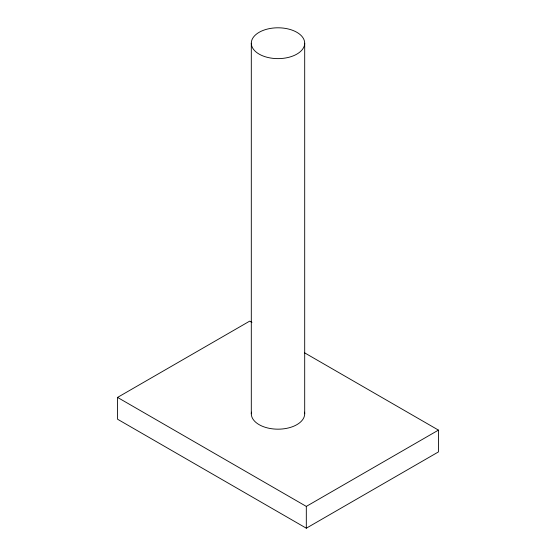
<?xml version="1.0" encoding="UTF-8"?>
<svg xmlns="http://www.w3.org/2000/svg" width="556" height="556" viewBox="0 0 556 556"><rect width="100%" height="100%" fill="white"/><g stroke="black" fill="none" stroke-linecap="round" stroke-linejoin="round"><path stroke-width="0.83" d="M304.584 352.824L438.455 430.115L438.455 451.91L306.314 528.2L117.545 419.217L117.545 397.415L249.686 321.132L251.937 322.431M117.545 397.415L306.314 506.405L438.455 430.115M306.314 506.405L306.314 528.2M304.695 43.215A26.695 15.415 0 0 1 264.649 56.559A26.695 15.415 0 0 1 264.649 29.864A26.695 15.415 0 0 1 304.695 43.215L304.695 413.768M251.305 43.215L251.305 413.768M304.549 412.156A26.695 15.415 0 0 1 278 429.176A26.695 15.415 0 0 1 251.451 412.156"/></g></svg>
